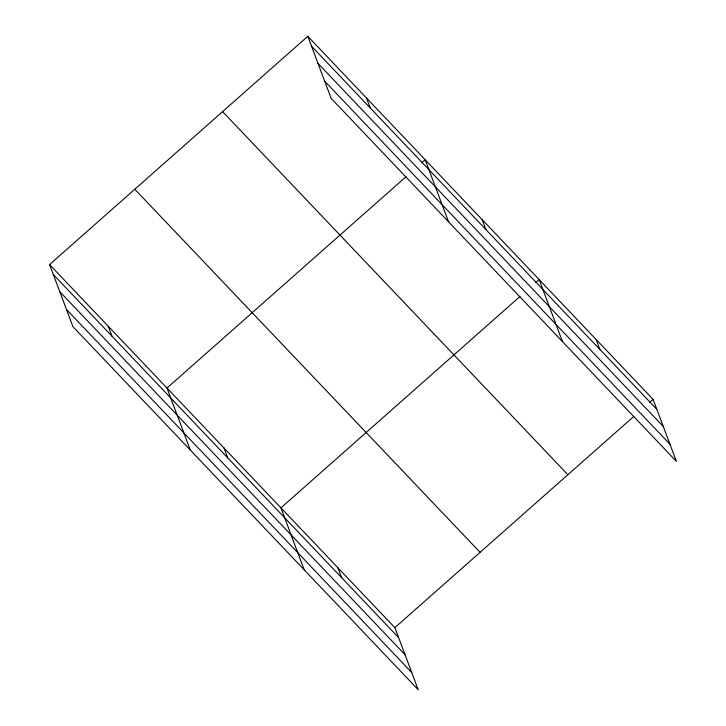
<?xml version="1.0" encoding="UTF-8"?>
<svg xmlns="http://www.w3.org/2000/svg" width="726" height="726" viewBox="0 0 726 726"><rect width="100%" height="100%" fill="white"/><g stroke="black" fill="none" stroke-linecap="round" stroke-linejoin="round"><path stroke-width="1.09" d="M49.595 264.582L394.871 627.663L418.194 689.7L72.918 326.618L49.595 264.582L307.806 36.3L653.082 399.382L676.405 461.418L331.129 98.337L307.806 36.3M405.988 176.736L166.989 388.029L190.312 450.066M421.86 162.706L425.2 159.747L448.523 221.784M519.934 296.553L280.935 507.846L304.248 569.883M535.806 282.523L539.146 279.564L562.459 341.601M394.871 627.663L633.871 416.37M649.743 402.34L653.082 399.382M311.527 46.21L656.812 409.292M317.997 63.407L663.274 426.498M324.658 81.14L669.935 444.221M222.601 111.632L567.877 474.713M134.809 189.25L480.086 552.332M53.316 274.492L398.601 637.573M59.786 291.689L405.063 654.77M66.447 309.412L411.724 672.494M596.119 339.478L599.839 349.387M482.173 219.66L485.894 229.57M366.503 98.028L370.233 107.929M337.908 567.75L341.628 577.66M223.962 447.933L227.683 457.843M108.292 326.301L112.022 336.211"/></g></svg>
